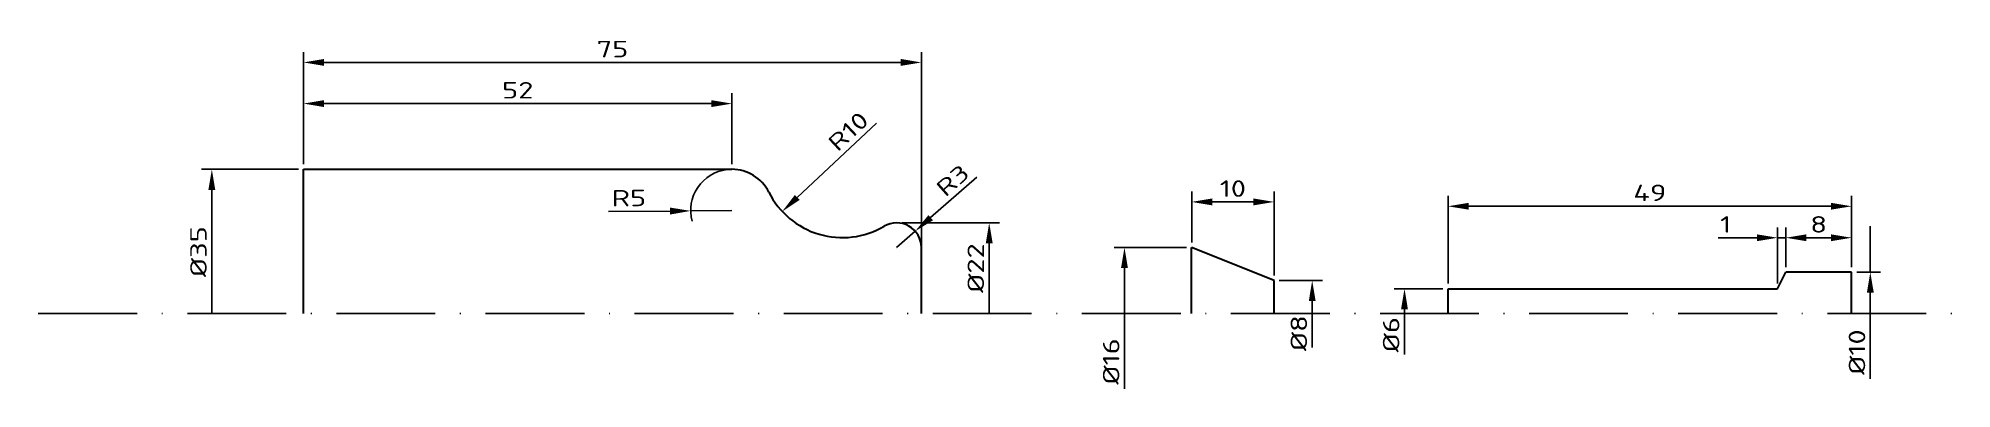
# Model space of a CAD drawing. Header units: millimetres. Extents: x -346 to -114, y 642 to 685.
import ezdxf

# ---------------------------------------------------------------- set-up
doc = ezdxf.new("R2010")
doc.units = ezdxf.units.MM
doc.linetypes.add('ACAD_ISO10W100', pattern=[18, 12, -3, 0, -3])
doc.layers.add('contorno', color=7, linetype='Continuous', lineweight=30)
doc.layers.add('cotas', color=250, linetype='Continuous')
doc.layers.add('ejes', color=250, linetype='ACAD_ISO10W100')
doc.styles.get("Standard").update_dxf_attribs({"font": 'GENISO.SHX', "width": 1.5})
doc.dimstyles.new('ISO-25', dxfattribs={"dimtxt": 2, "dimasz": 2.5, "dimexe": 1.25, "dimexo": 0.625, "dimtad": 1, "dimtxsty": 'Standard', "dimcen": 2.5, "dimclrt": 256, "dimadec": 0, "dimazin": 0, "dimtfac": 1, "dimtmove": 0, "dimatfit": 3, "dimfxl": 1, "dimarcsym": 0})

# ---------------------------------------------------------------- blocks, each defined once
blk = doc.blocks.new('*D5')
at = {"layer": 'cotas', "color": 0, "lineweight": -2}
for p, q in [((-313.66, 669.47), (-313.66, 678.08)), ((-311.16, 676.83), (-264.16, 676.83)), ((-261.66, 669.47), (-261.66, 678.08))]:
    blk.add_line(p, q, dxfattribs=at)
at = {"layer": 'cotas', "color": 0}
for points in [[(-311.16, 677.25), (-311.16, 676.41), (-313.66, 676.83)], [(-264.16, 677.25), (-264.16, 676.41), (-261.66, 676.83)]]:
    blk.add_solid(points, dxfattribs=at)
at = {"layer": 'Defpoints', "color": 0}
for p in [(-261.66, 676.83), (-313.66, 668.85), (-261.66, 668.85)]:
    blk.add_point(p, dxfattribs=at)
at = {"layer": 'cotas', "insert": (-287.66, 678.45), "char_height": 2, "attachment_point": 5}
blk.add_mtext('52', dxfattribs=at)
blk = doc.blocks.new('*D6')
at = {"layer": 'cotas', "color": 0, "lineweight": -2}
for p, q in [((-276.63, 663.71), (-269.16, 663.78)), ((-261.66, 663.85), (-266.66, 663.8))]:
    blk.add_line(p, q, dxfattribs=at)
blk.add_arc((-261.66, 663.85), 5, 97.162, 194.8521, dxfattribs=at)
at = {"layer": 'cotas', "color": 0}
blk.add_solid([(-269.16, 664.2), (-269.16, 663.36), (-266.66, 663.8)], dxfattribs=at)
at = {"layer": 'Defpoints', "color": 0}
for p in [(-266.66, 663.8), (-261.66, 663.85)]:
    blk.add_point(p, dxfattribs=at)
at = {"layer": 'cotas', "insert": (-274.16, 665.36), "char_height": 2, "attachment_point": 5, "rotation": 0.5282}
blk.add_mtext('R5', dxfattribs=at)
blk = doc.blocks.new('*D7')
at = {"layer": 'cotas', "color": 0, "lineweight": -2}
blk.add_line((-244.09, 674.44), (-253.72, 665.44), dxfattribs=at)
at = {"layer": 'cotas', "color": 0}
blk.add_solid([(-254.01, 665.74), (-253.44, 665.13), (-255.55, 663.73)], dxfattribs=at)
at = {"layer": 'Defpoints', "color": 0}
for p in [(-248.24, 670.56), (-255.55, 663.73)]:
    blk.add_point(p, dxfattribs=at)
at = {"layer": 'cotas', "insert": (-247.52, 673.46), "char_height": 2, "attachment_point": 5, "rotation": 43.0658}
blk.add_mtext('R10', dxfattribs=at)
blk = doc.blocks.new('*D8')
at = {"layer": 'cotas', "color": 0, "lineweight": -2}
for p, q in [((-231.91, 667.91), (-237.53, 662.98)), ((-241.66, 659.35), (-239.41, 661.33))]:
    blk.add_line(p, q, dxfattribs=at)
at = {"layer": 'cotas', "color": 0}
blk.add_solid([(-237.8, 663.29), (-237.25, 662.66), (-239.41, 661.33)], dxfattribs=at)
at = {"layer": 'Defpoints', "color": 0}
for p in [(-239.41, 661.33), (-241.66, 659.35)]:
    blk.add_point(p, dxfattribs=at)
at = {"layer": 'cotas', "insert": (-234.85, 667.49), "char_height": 2, "attachment_point": 5, "rotation": 41.2856}
blk.add_mtext('R3', dxfattribs=at)
blk = doc.blocks.new('*D2')
at = {"layer": 'cotas', "color": 0, "lineweight": -2}
for p, q in [((-313.66, 669.47), (-313.66, 683.08)), ((-238.66, 656.97), (-238.66, 683.08)), ((-311.16, 681.83), (-241.16, 681.83))]:
    blk.add_line(p, q, dxfattribs=at)
at = {"layer": 'cotas', "color": 0}
for points in [[(-311.16, 682.25), (-311.16, 681.41), (-313.66, 681.83)], [(-241.16, 682.25), (-241.16, 681.41), (-238.66, 681.83)]]:
    blk.add_solid(points, dxfattribs=at)
at = {"layer": 'Defpoints', "color": 0}
for p in [(-238.66, 681.83), (-313.66, 668.85), (-238.66, 656.35)]:
    blk.add_point(p, dxfattribs=at)
at = {"layer": 'cotas', "insert": (-276.16, 683.45), "char_height": 2, "attachment_point": 5}
blk.add_mtext('75', dxfattribs=at)
blk = doc.blocks.new('*D9')
at = {"layer": 'cotas', "color": 0, "lineweight": -2}
for p, q in [((-314.28, 668.85), (-326.05, 668.85)), ((-324.8, 666.35), (-324.8, 651.35))]:
    blk.add_line(p, q, dxfattribs=at)
at = {"layer": 'cotas', "color": 0}
blk.add_solid([(-325.21, 666.35), (-324.38, 666.35), (-324.8, 668.85)], dxfattribs=at)
at = {"layer": 'Defpoints', "color": 0}
for p in [(-313.66, 668.85), (-345.87, 651.35), (-324.8, 651.35)]:
    blk.add_point(p, dxfattribs=at)
at = {"layer": 'cotas', "insert": (-326.42, 658.85), "char_height": 2, "attachment_point": 5, "rotation": 90}
blk.add_mtext('Ø35', dxfattribs=at)
blk = doc.blocks.new('_None')
blk = doc.blocks.new('*D10')
at = {"layer": 'cotas', "color": 0, "lineweight": -2}
for p, q in [((-240.98, 662.35), (-229.17, 662.35)), ((-230.42, 659.85), (-230.42, 651.35))]:
    blk.add_line(p, q, dxfattribs=at)
at = {"layer": 'cotas', "color": 0}
blk.add_solid([(-230.84, 659.85), (-230, 659.85), (-230.42, 662.35)], dxfattribs=at)
at = {"layer": 'Defpoints', "color": 0}
for p in [(-241.61, 662.35), (-238.66, 651.35), (-230.42, 651.35)]:
    blk.add_point(p, dxfattribs=at)
at = {"layer": 'cotas', "insert": (-232.05, 656.85), "char_height": 2, "attachment_point": 5, "rotation": 90}
blk.add_mtext('Ø22', dxfattribs=at)
blk = doc.blocks.new('*D11')
at = {"layer": 'cotas', "color": 0, "lineweight": -2}
for p, q in [((-206.47, 659.35), (-215.25, 659.35)), ((-214, 656.85), (-214, 651.35)), ((-214, 651.35), (-214, 642.2))]:
    blk.add_line(p, q, dxfattribs=at)
at = {"layer": 'cotas', "color": 0}
blk.add_solid([(-214.42, 656.85), (-213.58, 656.85), (-214, 659.35)], dxfattribs=at)
at = {"layer": 'Defpoints', "color": 0}
for p in [(-205.84, 659.35), (-214, 651.35), (-205.84, 651.35)]:
    blk.add_point(p, dxfattribs=at)
at = {"layer": 'cotas', "insert": (-215.62, 645.52), "char_height": 2, "attachment_point": 5, "rotation": 90}
blk.add_mtext('Ø16', dxfattribs=at)
blk = doc.blocks.new('*D12')
at = {"layer": 'cotas', "color": 0, "lineweight": -2}
for p, q in [((-195.22, 655.35), (-189.96, 655.35)), ((-191.21, 652.85), (-191.21, 647.19))]:
    blk.add_line(p, q, dxfattribs=at)
at = {"layer": 'cotas', "color": 0}
blk.add_solid([(-191.62, 652.85), (-190.79, 652.85), (-191.21, 655.35)], dxfattribs=at)
at = {"layer": 'Defpoints', "color": 0}
for p in [(-195.84, 655.35), (-195.68, 647.19), (-191.21, 647.19)]:
    blk.add_point(p, dxfattribs=at)
at = {"layer": 'cotas', "insert": (-192.83, 648.95), "char_height": 2, "attachment_point": 5, "rotation": 90}
blk.add_mtext('Ø8', dxfattribs=at)
blk = doc.blocks.new('*D3')
at = {"layer": 'cotas', "color": 0, "lineweight": -2}
for p, q in [((-205.84, 659.97), (-205.84, 666.14)), ((-203.34, 664.89), (-198.34, 664.89)), ((-195.84, 655.97), (-195.84, 666.14))]:
    blk.add_line(p, q, dxfattribs=at)
at = {"layer": 'cotas', "color": 0}
for points in [[(-203.34, 665.31), (-203.34, 664.47), (-205.84, 664.89)], [(-198.34, 665.31), (-198.34, 664.47), (-195.84, 664.89)]]:
    blk.add_solid(points, dxfattribs=at)
at = {"layer": 'Defpoints', "color": 0}
for p in [(-195.84, 664.89), (-205.84, 659.35), (-195.84, 655.35)]:
    blk.add_point(p, dxfattribs=at)
at = {"layer": 'cotas', "insert": (-200.84, 666.51), "char_height": 2, "attachment_point": 5}
blk.add_mtext('10', dxfattribs=at)
blk = doc.blocks.new('*D13')
at = {"layer": 'cotas', "color": 0, "lineweight": -2}
for p, q in [((-174.72, 654.97), (-174.72, 665.61)), ((-125.72, 656.97), (-125.72, 665.61)), ((-128.22, 664.36), (-172.22, 664.36))]:
    blk.add_line(p, q, dxfattribs=at)
at = {"layer": 'cotas', "color": 0}
for points in [[(-172.22, 664.78), (-172.22, 663.95), (-174.72, 664.36)], [(-128.22, 664.78), (-128.22, 663.95), (-125.72, 664.36)]]:
    blk.add_solid(points, dxfattribs=at)
at = {"layer": 'Defpoints', "color": 0}
for p in [(-174.72, 664.36), (-125.72, 656.35), (-174.72, 654.35)]:
    blk.add_point(p, dxfattribs=at)
at = {"layer": 'cotas', "insert": (-150.22, 665.99), "char_height": 2, "attachment_point": 5}
blk.add_mtext('49', dxfattribs=at)
blk = doc.blocks.new('*D14')
at = {"layer": 'cotas', "color": 0, "lineweight": -2}
for p, q in [((-133.72, 656.97), (-133.72, 661.79)), ((-131.22, 660.54), (-128.22, 660.54)), ((-125.72, 656.97), (-125.72, 661.79))]:
    blk.add_line(p, q, dxfattribs=at)
at = {"layer": 'cotas', "color": 0}
for points in [[(-131.22, 660.95), (-131.22, 660.12), (-133.72, 660.54)], [(-128.22, 660.95), (-128.22, 660.12), (-125.72, 660.54)]]:
    blk.add_solid(points, dxfattribs=at)
at = {"layer": 'Defpoints', "color": 0}
for p in [(-125.72, 660.54), (-133.72, 656.35), (-125.72, 656.35)]:
    blk.add_point(p, dxfattribs=at)
at = {"layer": 'cotas', "insert": (-129.72, 662.16), "char_height": 2, "attachment_point": 5}
blk.add_mtext('8', dxfattribs=at)
blk = doc.blocks.new('*D15')
at = {"layer": 'cotas', "color": 0, "lineweight": -2}
for p, q in [((-137.22, 660.54), (-141.93, 660.54)), ((-134.72, 654.97), (-134.72, 661.79)), ((-133.72, 660.54), (-134.72, 660.54)), ((-133.72, 656.97), (-133.72, 661.79)), ((-131.22, 660.54), (-128.72, 660.54))]:
    blk.add_line(p, q, dxfattribs=at)
at = {"layer": 'cotas', "color": 0}
for points in [[(-137.22, 660.95), (-137.22, 660.12), (-134.72, 660.54)], [(-131.22, 660.95), (-131.22, 660.12), (-133.72, 660.54)]]:
    blk.add_solid(points, dxfattribs=at)
at = {"layer": 'Defpoints', "color": 0}
for p in [(-133.72, 660.54), (-133.72, 656.35), (-134.72, 654.35)]:
    blk.add_point(p, dxfattribs=at)
at = {"layer": 'cotas', "insert": (-141.01, 662.16), "char_height": 2, "attachment_point": 5}
blk.add_mtext('1', dxfattribs=at)
blk = doc.blocks.new('*D4')
at = {"layer": 'cotas', "color": 0, "lineweight": -2}
for p, q in [((-175.35, 654.35), (-181.25, 654.35)), ((-180, 651.85), (-180, 646.37))]:
    blk.add_line(p, q, dxfattribs=at)
at = {"layer": 'cotas', "color": 0}
blk.add_solid([(-180.42, 651.85), (-179.59, 651.85), (-180, 654.35)], dxfattribs=at)
at = {"layer": 'Defpoints', "color": 0}
for p in [(-174.72, 654.35), (-180, 646.37), (-174.72, 646.37)]:
    blk.add_point(p, dxfattribs=at)
at = {"layer": 'cotas', "insert": (-181.63, 648.77), "char_height": 2, "attachment_point": 5, "rotation": 90}
blk.add_mtext('Ø6', dxfattribs=at)
blk = doc.blocks.new('*D16')
at = {"layer": 'cotas', "color": 0, "lineweight": -2}
for p, q in [((-123.45, 656.95), (-123.45, 661.95)), ((-125.1, 656.35), (-122.2, 656.35)), ((-123.45, 656.95), (-123.45, 656.35)), ((-123.45, 653.85), (-123.45, 643.4))]:
    blk.add_line(p, q, dxfattribs=at)
at = {"layer": 'cotas', "color": 0}
blk.add_solid([(-123.87, 653.85), (-123.03, 653.85), (-123.45, 656.35)], dxfattribs=at)
at = {"layer": 'Defpoints', "color": 0}
for p in [(-125.72, 656.35), (-125.49, 656.95), (-123.45, 656.95)]:
    blk.add_point(p, dxfattribs=at)
at = {"layer": 'cotas', "insert": (-125.07, 646.65), "char_height": 2, "attachment_point": 5, "rotation": 90}
blk.add_mtext('Ø10', dxfattribs=at)

msp = doc.modelspace()

# ---------------------------------------------------------------- linework, layer by layer
at = {"layer": 'contorno'}
for p, q in [((-313.659, 651.349), (-313.659, 668.849)), ((-313.659, 668.849), (-261.659, 668.849)), ((-238.659, 651.349), (-238.659, 659.349)), ((-205.842, 651.349), (-205.842, 659.349)), ((-195.842, 655.349), (-205.842, 659.349)), ((-195.842, 651.349), (-195.842, 655.349)), ((-134.721, 654.349), (-133.721, 656.349)), ((-125.721, 656.349), (-133.721, 656.349)), ((-125.721, 651.349), (-125.721, 656.349)), ((-174.721, 651.349), (-174.721, 654.349)), ((-174.721, 654.349), (-134.721, 654.349))]:
    msp.add_line(p, q, dxfattribs=at)
for centre, radius, start, end in [((-261.659, 663.849), 5, 26.56983, 90), ((-248.244, 670.558), 10, 206.56983, 300.4292), ((-241.659, 659.349), 3, 0, 120.4292)]:
    msp.add_arc(centre, radius, start, end, dxfattribs=at)
at = {"layer": 'ejes'}
msp.add_line((-345.869, 651.349), (-113.567, 651.349), dxfattribs=at)

# ---------------------------------------------------------------- dimensions: what is measured, and where the dimension line sits
at = {"layer": 'cotas'}
for base, p1, p2, picture, middle in [((-238.659, 681.829), (-313.659, 668.849), (-238.659, 656.349), '*D2', (-276.159, 683.454)), ((-261.659, 676.829), (-313.659, 668.849), (-261.659, 668.849), '*D5', (-287.659, 678.454)), ((-195.842, 664.889), (-205.842, 659.349), (-195.842, 655.349), '*D3', (-200.842, 666.514)), ((-174.721, 664.362), (-125.721, 656.349), (-174.721, 654.349), '*D13', (-150.221, 665.987)), ((-125.721, 660.537), (-133.721, 656.349), (-125.721, 656.349), '*D14', (-129.721, 662.162))]:
    dim = msp.add_linear_dim(base=base, p1=p1, p2=p2, dimstyle='ISO-25', dxfattribs=at)
    dim.commit()
    dim.dimension.update_dxf_attribs({"geometry": picture, "text_midpoint": middle})
dim = msp.add_radius_dim(center=(-248.244, 670.558), mpoint=(-255.549, 663.729), dimstyle='ISO-25', dxfattribs=at)
dim.commit()
dim.dimension.update_dxf_attribs({"geometry": '*D7', "text_midpoint": (-246.414, 672.268), "dimtype": 164})
for center, mpoint, picture, middle in [((-241.659, 659.349), (-239.405, 661.328), '*D8', (-234.851, 667.489)), ((-261.659, 663.849), (-266.659, 663.802), '*D6', (-274.161, 665.358))]:
    dim = msp.add_radius_dim(center=center, mpoint=mpoint, dimstyle='ISO-25', dxfattribs=at)
    dim.commit()
    dim.dimension.update_dxf_attribs({"geometry": picture, "text_midpoint": middle})
dim = msp.add_linear_dim(base=(-324.798, 651.349), p1=(-313.659, 668.849), p2=(-345.869, 651.349), angle=90, text='Ø35', dimstyle='ISO-25', override={"dimblk2": 'None', "dimsah": 1, "dimse2": 1}, dxfattribs=at)
dim.commit()
dim.dimension.update_dxf_attribs({"geometry": '*D9', "text_midpoint": (-326.423, 658.849)})
for base, p1, p2, text, override, picture, middle in [((-230.421, 651.349), (-241.606, 662.348), (-238.659, 651.349), 'Ø22', {"dimblk2": 'None', "dimsah": 1, "dimse2": 1, "dimsd1": 0, "dimsd2": 0}, '*D10', (-230.421, 656.848)), ((-123.449, 656.952), (-125.721, 656.349), (-125.491, 656.952), 'Ø10', {"dimtad": 1, "dimjust": 2, "dimblk2": 'None', "dimsah": 1, "dimse2": 1}, '*D16', (-123.449, 646.65)), ((-214, 651.349), (-205.842, 659.349), (-205.842, 651.349), 'Ø16', {"dimblk2": 'None', "dimsah": 1, "dimse2": 1, "dimsd2": 0}, '*D11', (-214, 645.524)), ((-191.207, 647.194), (-195.842, 655.349), (-195.684, 647.194), 'Ø8', {"dimblk2": 'None', "dimsah": 1, "dimdle": 0, "dimse2": 1, "dimsd2": 0, "dimfxlon": 0}, '*D12', (-191.207, 648.954)), ((-180.004, 646.372), (-174.721, 654.349), (-174.721, 646.372), 'Ø6', {"dimblk2": 'None', "dimsah": 1, "dimse2": 1, "dimsd2": 0}, '*D4', (-180.004, 648.773))]:
    dim = msp.add_linear_dim(base=base, p1=p1, p2=p2, angle=90, text=text, dimstyle='ISO-25', override=override, dxfattribs=at)
    dim.commit()
    dim.dimension.update_dxf_attribs({"geometry": picture, "text_midpoint": middle, "dimtype": 160})
dim = msp.add_linear_dim(base=(-133.721, 660.537), p1=(-134.721, 654.349), p2=(-133.721, 656.349), dimstyle='ISO-25', dxfattribs=at)
dim.commit()
dim.dimension.update_dxf_attribs({"geometry": '*D15', "text_midpoint": (-141.006, 660.537), "dimtype": 160})

doc.saveas('drawing.dxf')
